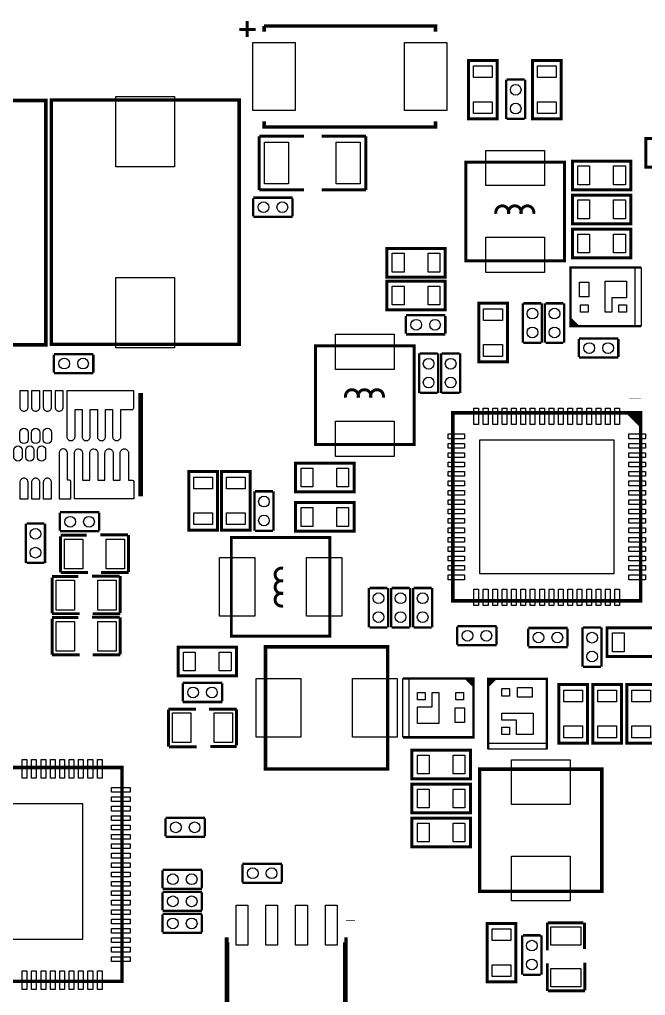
# Model space of a CAD drawing. Extents: x 4 to 274, y -3 to 190.
# Drawn here: x 225.69 to 252.34, y 26.6 to 68.14 of the extents above; entities that cross this region are included whole.
import ezdxf

# ---------------------------------------------------------------- set-up
doc = ezdxf.new("R2010")
doc.units = 0
doc.header["$MEASUREMENT"] = 0
doc.layers.add('PG_SILKSCREEN_TOP', color=130, linetype='CONTINUOUS')
doc.layers.add('PIN_TOP', color=140, linetype='CONTINUOUS')

msp = doc.modelspace()

# ---------------------------------------------------------------- linework, layer by layer
at = {"layer": 'PG_SILKSCREEN_TOP'}
for points, const_width in [([(235.3818, 67.3862), (235.3818, 68.072)], 0.127), ([(235.0516, 67.7164), (235.7374, 67.7164)], 0.127), ([(236.10062, 67.6148), (236.10062, 67.85991)], 0.1524), ([(236.10062, 67.85991), (243.40058, 67.85991), (243.40058, 67.6148)], 0.1524), ([(246.0244, 63.9064), (246.0244, 66.3956), (244.8052, 66.3956), (244.8052, 63.9064), (246.0244, 63.9064)], 0.127), ([(247.523, 66.3956), (247.523, 63.9064), (248.7422, 63.9064), (248.7422, 66.3956), (247.523, 66.3956)], 0.127), ([(246.4054, 63.9064), (246.4054, 65.5828)], 0.1016), ([(246.4308, 65.5828), (247.1928, 65.5828)], 0.1016), ([(247.2182, 65.5828), (247.2182, 63.9064)], 0.1016), ([(226.808792, 54.286912), (226.808792, 64.686688), (218.808808, 64.686688), (218.808808, 54.286912), (226.808792, 54.286912)], 0.150114), ([(235.038392, 54.312312), (235.038392, 64.712088), (227.038408, 64.712088), (227.038408, 54.312312), (235.038392, 54.312312)], 0.150114), ([(243.40058, 63.8048), (243.40058, 63.55969), (236.10062, 63.55969), (236.10062, 63.8048)], 0.1524), ([(247.1928, 63.9064), (246.4308, 63.9064)], 0.1016), ([(235.8898, 63.1698), (235.8898, 60.8838)], 0.127), ([(237.7948, 63.1698), (235.8898, 63.1698)], 0.127), ([(238.5568, 63.1698), (240.4364, 63.1698)], 0.127), ([(240.4364, 63.1698), (240.4364, 60.8838)], 0.127), ([(252.349, 61.849), (254.8382, 61.849), (254.8382, 63.0682), (252.349, 63.0682), (252.349, 61.849)], 0.127), ([(244.686328, 62.069472), (244.686328, 57.869328), (248.886472, 57.869328), (248.886472, 62.069472), (244.686328, 62.069472)], 0.127), ([(251.71273, 62.112652), (249.22353, 62.112652), (249.22353, 60.893452), (251.71273, 60.893452), (251.71273, 62.112652)], 0.127), ([(235.8898, 60.8838), (237.7948, 60.8838)], 0.127), ([(240.4364, 60.8838), (238.5568, 60.8838)], 0.127), ([(251.71273, 60.664852), (249.22353, 60.664852), (249.22353, 59.445652), (251.71273, 59.445652), (251.71273, 60.664852)], 0.127), ([(235.6358, 60.5536), (237.3122, 60.5536)], 0.1016), ([(235.6358, 59.7662), (235.6358, 60.5282)], 0.1016), ([(237.3122, 60.5282), (237.3122, 59.7662)], 0.1016), ([(237.3122, 59.7408), (235.6358, 59.7408)], 0.1016), ([(251.71273, 59.217052), (249.22353, 59.217052), (249.22353, 57.997852), (251.71273, 57.997852), (251.71273, 59.217052)], 0.127), ([(243.8146, 58.3946), (241.3254, 58.3946), (241.3254, 57.1754), (243.8146, 57.1754), (243.8146, 58.3946)], 0.127), ([(252.147324, 57.587134), (249.147076, 57.587134), (249.147076, 55.087266), (252.147324, 55.087266)], 0.100076), ([(241.3254, 55.7784), (243.8146, 55.7784), (243.8146, 56.9976), (241.3254, 56.9976), (241.3254, 55.7784)], 0.127), ([(245.237, 56.0578), (245.237, 53.5686), (246.4562, 53.5686), (246.4562, 56.0578), (245.237, 56.0578)], 0.127), ([(247.1166, 54.3814), (247.1166, 56.0578)], 0.1016), ([(247.142, 56.0578), (247.904, 56.0578)], 0.1016), ([(247.9294, 56.0578), (247.9294, 54.3814)], 0.1016), ([(248.0564, 54.3814), (248.0564, 56.0578)], 0.1016), ([(248.0818, 56.0578), (248.8438, 56.0578)], 0.1016), ([(248.8692, 56.0578), (248.8692, 54.3814)], 0.1016), ([(242.1382, 55.5498), (243.8146, 55.5498)], 0.1016), ([(242.1382, 54.7624), (242.1382, 55.5244)], 0.1016), ([(243.8146, 55.5244), (243.8146, 54.7624)], 0.1016), ([(249.174, 55.372), (249.428, 55.118), (249.301, 55.118), (249.174, 55.245), (249.147076, 55.218076), (249.147076, 55.087266)], 0.100076), ([(249.147076, 55.218076), (249.200924, 55.218076), (249.301, 55.118), (249.270266, 55.087266), (249.147076, 55.087266), (249.147076, 55.091076), (249.2248, 55.1688)], 0.100076), ([(243.8146, 54.737), (242.1382, 54.737)], 0.1016), ([(247.904, 54.3814), (247.142, 54.3814)], 0.1016), ([(248.8438, 54.3814), (248.0818, 54.3814)], 0.1016), ([(249.5042, 54.5592), (251.1806, 54.5592)], 0.1016), ([(249.5042, 53.7718), (249.5042, 54.5338)], 0.1016), ([(251.1806, 54.5338), (251.1806, 53.7718)], 0.1016), ([(238.285528, 54.246272), (238.285528, 50.046128), (242.485672, 50.046128), (242.485672, 54.246272), (238.285528, 54.246272)], 0.127), ([(227.1522, 53.8988), (228.8286, 53.8988)], 0.1016), ([(227.1522, 53.1114), (227.1522, 53.8734)], 0.1016), ([(228.8286, 53.8734), (228.8286, 53.1114)], 0.1016), ([(242.697, 52.2478), (242.697, 53.9242)], 0.1016), ([(242.7224, 53.9242), (243.4844, 53.9242)], 0.1016), ([(243.5098, 53.9242), (243.5098, 52.2478)], 0.1016), ([(243.6368, 52.2478), (243.6368, 53.9242)], 0.1016), ([(243.6622, 53.9242), (244.4242, 53.9242)], 0.1016), ([(244.4496, 53.9242), (244.4496, 52.2478)], 0.1016), ([(251.1806, 53.7464), (249.5042, 53.7464)], 0.1016), ([(228.8286, 53.086), (227.1522, 53.086)], 0.1016), ([(230.84917, 52.237894), (230.84917, 47.838106)], 0.199898), ([(243.4844, 52.2478), (242.7224, 52.2478)], 0.1016), ([(244.4242, 52.2478), (243.6622, 52.2478)], 0.1016), ([(251.8918, 52.0192), (251.8918, 51.9938)], 0.500126), ([(252.132592, 43.396408), (252.132592, 51.396392), (244.132608, 51.396392), (244.132608, 43.396408), (252.132592, 43.396408)], 0.150114), ([(252.1204, 50.8762), (251.6124, 51.3842), (251.7648, 51.3842), (252.095, 51.054), (252.095, 51.2064), (251.9426, 51.3588)], 0.150114), ([(237.4392, 48.0314), (239.9284, 48.0314), (239.9284, 49.2506), (237.4392, 49.2506), (237.4392, 48.0314)], 0.127), ([(234.1118, 46.4058), (234.1118, 48.895), (232.8926, 48.895), (232.8926, 46.4058), (234.1118, 46.4058)], 0.127), ([(234.2896, 48.895), (234.2896, 46.4058), (235.5088, 46.4058), (235.5088, 48.895), (234.2896, 48.895)], 0.127), ([(235.6866, 46.3804), (235.6866, 48.0568)], 0.1016), ([(235.712, 48.0568), (236.474, 48.0568)], 0.1016), ([(236.4994, 48.0568), (236.4994, 46.3804)], 0.1016), ([(237.4392, 46.355), (239.9284, 46.355), (239.9284, 47.5742), (237.4392, 47.5742), (237.4392, 46.355)], 0.127), ([(227.4062, 47.1678), (229.0826, 47.1678)], 0.1016), ([(227.4062, 46.3804), (227.4062, 47.1424)], 0.1016), ([(229.0826, 47.1424), (229.0826, 46.3804)], 0.1016), ([(225.9584, 45.0088), (225.9584, 46.6852)], 0.1016), ([(225.9838, 46.6852), (226.7458, 46.6852)], 0.1016), ([(226.7712, 46.6852), (226.7712, 45.0088)], 0.1016), ([(229.0826, 46.355), (227.4062, 46.355)], 0.1016), ([(228.5492, 46.1899), (227.4316, 46.1899)], 0.127), ([(227.4316, 46.1391), (227.4316, 44.6151)], 0.127), ([(229.1334, 46.2026), (230.3018, 46.2026)], 0.127), ([(230.3272, 46.2026), (230.3272, 44.6278)], 0.127), ([(234.704128, 41.892728), (238.904272, 41.892728), (238.904272, 46.092872), (234.704128, 46.092872), (234.704128, 41.892728)], 0.127), ([(236.474, 46.3804), (235.712, 46.3804)], 0.1016), ([(226.7458, 45.0088), (225.9838, 45.0088)], 0.1016), ([(228.1936, 44.4373), (227.076, 44.4373)], 0.127), ([(227.076, 44.3865), (227.076, 42.8625)], 0.127), ([(227.4316, 44.6024), (228.6, 44.6024)], 0.127), ([(228.7778, 44.45), (229.9462, 44.45)], 0.127), ([(230.3272, 44.6024), (229.1588, 44.6024)], 0.127), ([(229.9716, 44.45), (229.9716, 42.8752)], 0.127), ([(240.5634, 42.2656), (240.5634, 43.942)], 0.1016), ([(240.5888, 43.942), (241.3508, 43.942)], 0.1016), ([(241.3762, 43.942), (241.3762, 42.2656)], 0.1016), ([(241.5032, 42.2656), (241.5032, 43.942)], 0.1016), ([(241.5286, 43.942), (242.2906, 43.942)], 0.1016), ([(242.316, 43.942), (242.316, 42.2656)], 0.1016), ([(242.443, 42.2656), (242.443, 43.942)], 0.1016), ([(242.4684, 43.942), (243.2304, 43.942)], 0.1016), ([(243.2558, 43.942), (243.2558, 42.2656)], 0.1016), ([(227.076, 42.8498), (228.2444, 42.8498)], 0.127), ([(229.9716, 42.8498), (228.8032, 42.8498)], 0.127), ([(228.1936, 42.6847), (227.076, 42.6847)], 0.127), ([(227.076, 42.6339), (227.076, 41.1099)], 0.127), ([(228.7778, 42.6974), (229.9462, 42.6974)], 0.127), ([(229.9716, 42.6974), (229.9716, 41.1226)], 0.127), ([(244.3226, 42.3164), (245.999, 42.3164)], 0.1016), ([(241.3508, 42.2656), (240.5888, 42.2656)], 0.1016), ([(242.2906, 42.2656), (241.5286, 42.2656)], 0.1016), ([(243.2304, 42.2656), (242.4684, 42.2656)], 0.1016), ([(244.3226, 41.529), (244.3226, 42.291)], 0.1016), ([(245.999, 42.291), (245.999, 41.529)], 0.1016), ([(247.3452, 42.2402), (249.0216, 42.2402)], 0.1016), ([(247.3452, 41.4528), (247.3452, 42.2148)], 0.1016), ([(249.0216, 42.2148), (249.0216, 41.4528)], 0.1016), ([(249.6566, 40.5892), (249.6566, 42.2656)], 0.1016), ([(249.682, 42.2656), (250.444, 42.2656)], 0.1016), ([(250.4694, 42.2656), (250.4694, 40.5892)], 0.1016), ([(250.698, 41.021), (253.1872, 41.021), (253.1872, 42.2402), (250.698, 42.2402), (250.698, 41.021)], 0.127), ([(245.999, 41.5036), (244.3226, 41.5036)], 0.1016), ([(227.076, 41.0972), (228.2444, 41.0972)], 0.127), ([(229.9716, 41.0972), (228.8032, 41.0972)], 0.127), ([(232.4354, 40.2082), (234.9246, 40.2082), (234.9246, 41.4274), (232.4354, 41.4274), (232.4354, 40.2082)], 0.127), ([(236.160056, 36.236656), (241.359944, 36.236656), (241.359944, 41.436544), (236.160056, 41.436544), (236.160056, 36.236656)], 0.150114), ([(249.0216, 41.4274), (247.3452, 41.4274)], 0.1016), ([(250.444, 40.5892), (249.682, 40.5892)], 0.1016), ([(232.6386, 39.9034), (234.315, 39.9034)], 0.1016), ([(232.6386, 39.116), (232.6386, 39.878)], 0.1016), ([(234.315, 39.878), (234.315, 39.116)], 0.1016), ([(242.009676, 37.586666), (245.009924, 37.586666), (245.009924, 40.086534), (242.009676, 40.086534)], 0.100076), ([(244.983, 39.8018), (244.729, 40.0558), (244.856, 40.0558), (244.983, 39.9288), (245.009924, 39.955724), (245.009924, 40.086534)], 0.100076), ([(245.009924, 39.955724), (244.956076, 39.955724), (244.856, 40.0558), (244.886734, 40.086534), (245.009924, 40.086534), (245.009924, 40.082724), (244.9322, 40.005)], 0.100076), ([(248.137934, 37.082476), (248.137934, 40.082724), (245.638066, 40.082724), (245.638066, 37.082476)], 0.100076), ([(245.9228, 40.0558), (245.6688, 39.8018), (245.6688, 39.9288), (245.7958, 40.0558), (245.768876, 40.082724), (245.638066, 40.082724)], 0.100076), ([(245.768876, 40.082724), (245.768876, 40.028876), (245.6688, 39.9288), (245.638066, 39.959534), (245.638066, 40.082724), (245.641876, 40.082724), (245.7196, 40.005)], 0.100076), ([(249.869452, 37.33927), (249.869452, 39.82847), (248.650252, 39.82847), (248.650252, 37.33927), (249.869452, 37.33927)], 0.127), ([(251.317252, 37.33927), (251.317252, 39.82847), (250.098052, 39.82847), (250.098052, 37.33927), (251.317252, 37.33927)], 0.127), ([(252.765052, 37.33927), (252.765052, 39.82847), (251.545852, 39.82847), (251.545852, 37.33927), (252.765052, 37.33927)], 0.127), ([(234.315, 39.0906), (232.6386, 39.0906)], 0.1016), ([(232.029, 38.7858), (233.1974, 38.7858)], 0.127), ([(232.029, 37.1856), (232.029, 38.7604)], 0.127), ([(234.9246, 38.7858), (233.7562, 38.7858)], 0.127), ([(234.9246, 37.2491), (234.9246, 38.7731)], 0.127), ([(233.2228, 37.1856), (232.0544, 37.1856)], 0.127), ([(233.807, 37.1983), (234.9246, 37.1983)], 0.127), ([(242.39093, 35.823652), (244.88013, 35.823652), (244.88013, 37.042852), (242.39093, 37.042852), (242.39093, 35.823652)], 0.127), ([(220.951298, 27.200098), (230.051102, 27.200098), (230.051102, 36.299902), (220.951298, 36.299902), (220.951298, 27.200098)], 0.150114), ([(250.478544, 31.029656), (250.478544, 36.229544), (245.278656, 36.229544), (245.278656, 31.029656), (250.478544, 31.029656)], 0.150114), ([(242.39093, 34.375852), (244.88013, 34.375852), (244.88013, 35.595052), (242.39093, 35.595052), (242.39093, 34.375852)], 0.127), ([(231.902, 34.163), (233.5784, 34.163)], 0.1016), ([(231.902, 33.3756), (231.902, 34.1376)], 0.1016), ([(233.5784, 34.1376), (233.5784, 33.3756)], 0.1016), ([(242.39093, 32.928052), (244.88013, 32.928052), (244.88013, 34.147252), (242.39093, 34.147252), (242.39093, 32.928052)], 0.127), ([(233.5784, 33.3502), (231.902, 33.3502)], 0.1016), ([(231.775, 31.9532), (233.4514, 31.9532)], 0.1016), ([(235.1786, 32.2072), (236.855, 32.2072)], 0.1016), ([(235.1786, 31.4198), (235.1786, 32.1818)], 0.1016), ([(236.855, 32.1818), (236.855, 31.4198)], 0.1016), ([(231.775, 31.1658), (231.775, 31.9278)], 0.1016), ([(233.4514, 31.9278), (233.4514, 31.1658)], 0.1016), ([(233.4514, 31.1404), (231.775, 31.1404)], 0.1016), ([(236.855, 31.3944), (235.1786, 31.3944)], 0.1016), ([(231.775, 31.0134), (233.4514, 31.0134)], 0.1016), ([(231.775, 30.226), (231.775, 30.988)], 0.1016), ([(233.4514, 30.988), (233.4514, 30.226)], 0.1016), ([(233.4514, 30.2006), (231.775, 30.2006)], 0.1016), ([(231.775, 30.0736), (233.4514, 30.0736)], 0.1016), ([(231.775, 29.2862), (231.775, 30.0482)], 0.1016), ([(233.4514, 30.0482), (233.4514, 29.2862)], 0.1016), ([(239.776, 29.7942), (239.776, 29.7688)], 0.381), ([(246.8118, 27.178), (246.8118, 29.6672), (245.5926, 29.6672), (245.5926, 27.178), (246.8118, 27.178)], 0.127), ([(248.158, 29.6926), (248.158, 28.5242)], 0.127), ([(249.6947, 29.6926), (248.1707, 29.6926)], 0.127), ([(249.7455, 28.575), (249.7455, 29.6926)], 0.127), ([(233.4514, 29.2608), (231.775, 29.2608)], 0.1016), ([(247.0912, 27.4828), (247.0912, 29.1592)], 0.1016), ([(247.1166, 29.1592), (247.8786, 29.1592)], 0.1016), ([(247.904, 29.1592), (247.904, 27.4828)], 0.1016), ([(234.5182, 24.9809), (234.5182, 28.9687), (234.5944, 28.9687)], 0.2032), ([(239.522, 28.9687), (239.5601, 28.9687), (239.5601, 24.9809), (239.522, 24.9809)], 0.2032), ([(248.158, 26.797), (248.158, 27.9654)], 0.127), ([(249.7582, 27.9908), (249.7582, 26.8224)], 0.127), ([(247.8786, 27.4828), (247.1166, 27.4828)], 0.1016), ([(249.7582, 26.797), (248.1834, 26.797)], 0.127)]:
    msp.add_lwpolyline(points, dxfattribs=dict(at, const_width=const_width))
at = {"layer": 'PG_SILKSCREEN_TOP', "const_width": 0.127}
for points in [[(245.9736, 59.8678, -1.266049), (246.507, 59.8678)], [(246.507, 59.8678, -1.266049), (247.0404, 59.8678)], [(247.0404, 59.8678, -1.266049), (247.5738, 59.8678)], [(239.5728, 52.0446, -1.266049), (240.1062, 52.0446)], [(240.1062, 52.0446, -1.266049), (240.6396, 52.0446)], [(240.6396, 52.0446, -1.266049), (241.173, 52.0446)], [(236.9058, 44.2468, -1.266049), (236.9058, 44.7802)], [(236.9058, 43.7134, -1.266049), (236.9058, 44.2468)], [(236.9058, 43.18, -1.266049), (236.9058, 43.7134)]]:
    msp.add_lwpolyline(points, format="xyb", dxfattribs=at)
at = {"layer": 'PIN_TOP'}
for points in [[(235.619544, 64.259714), (235.619544, 67.159632), (237.419642, 67.159632), (237.419642, 64.259714)], [(242.081304, 64.259714), (242.081304, 67.159632), (243.881402, 67.159632), (243.881402, 64.259714)], [(245.01475, 66.163063), (245.81485, 66.163063), (245.81485, 65.662937), (245.01475, 65.662937)], [(248.53265, 65.662937), (247.73255, 65.662937), (247.73255, 66.163063), (248.53265, 66.163063)], [(232.288461, 64.862075), (232.288461, 61.862081), (229.788339, 61.862081), (229.788339, 64.862075)], [(245.01475, 64.639063), (245.81485, 64.639063), (245.81485, 64.138937), (245.01475, 64.138937)], [(248.53265, 64.138937), (247.73255, 64.138937), (247.73255, 64.639063), (248.53265, 64.639063)], [(236.1184, 61.1378), (236.1184, 62.9158), (237.1344, 62.9158), (237.1344, 61.1378)], [(239.1664, 61.1378), (239.1664, 62.9158), (240.1824, 62.9158), (240.1824, 61.1378)], [(248.036461, 61.067442), (245.536339, 61.067442), (245.536339, 62.567566), (248.036461, 62.567566)], [(249.45594, 61.103002), (249.45594, 61.903102), (249.956066, 61.903102), (249.956066, 61.103002)], [(250.97994, 61.103002), (250.97994, 61.903102), (251.480066, 61.903102), (251.480066, 61.103002)], [(249.45594, 59.655202), (249.45594, 60.455302), (249.956066, 60.455302), (249.956066, 59.655202)], [(250.97994, 59.655202), (250.97994, 60.455302), (251.480066, 60.455302), (251.480066, 59.655202)], [(249.45594, 58.207402), (249.45594, 59.007502), (249.956066, 59.007502), (249.956066, 58.207402)], [(250.97994, 58.207402), (250.97994, 59.007502), (251.480066, 59.007502), (251.480066, 58.207402)], [(248.036461, 57.367424), (245.536339, 57.367424), (245.536339, 58.867548), (248.036461, 58.867548)], [(241.55781, 57.38495), (241.55781, 58.18505), (242.057936, 58.18505), (242.057936, 57.38495)], [(243.08181, 57.38495), (243.08181, 58.18505), (243.581936, 58.18505), (243.581936, 57.38495)], [(251.897134, 55.087012), (251.897134, 57.587134), (252.14707, 57.587134), (252.14707, 55.087012)], [(232.288461, 57.162319), (232.288461, 54.162325), (229.788339, 54.162325), (229.788339, 57.162319)], [(249.529092, 56.336946), (249.529092, 56.95696), (249.929142, 56.95696), (249.929142, 56.336946)], [(250.61418, 57.00014), (251.526294, 57.00014), (251.526294, 56.294274), (250.90628, 56.294274), (250.90628, 55.67426), (250.61418, 55.67426)], [(242.058063, 56.78805), (242.058063, 55.98795), (241.557937, 55.98795), (241.557937, 56.78805)], [(243.582063, 56.78805), (243.582063, 55.98795), (243.081937, 55.98795), (243.081937, 56.78805)], [(246.24665, 55.325137), (245.44655, 55.325137), (245.44655, 55.825263), (246.24665, 55.825263)], [(249.569224, 55.67426), (249.569224, 55.9943), (249.889264, 55.9943), (249.889264, 55.67426)], [(251.206254, 55.67426), (251.206254, 55.9943), (251.526294, 55.9943), (251.526294, 55.67426)], [(241.635661, 53.244242), (239.135539, 53.244242), (239.135539, 54.744366), (241.635661, 54.744366)], [(246.24665, 53.801137), (245.44655, 53.801137), (245.44655, 54.301263), (246.24665, 54.301263)], [(245.03253, 50.896266), (245.03253, 51.59629), (245.232428, 51.59629), (245.232428, 50.896266)], [(245.43258, 50.896266), (245.43258, 51.59629), (245.632478, 51.59629), (245.632478, 50.896266)], [(245.83263, 50.896266), (245.83263, 51.59629), (246.032528, 51.59629), (246.032528, 50.896266)], [(246.232426, 50.896266), (246.232426, 51.59629), (246.432324, 51.59629), (246.432324, 50.896266)], [(246.632476, 50.896266), (246.632476, 51.59629), (246.832374, 51.59629), (246.832374, 50.896266)], [(247.032526, 50.896266), (247.032526, 51.59629), (247.232424, 51.59629), (247.232424, 50.896266)], [(247.432576, 50.896266), (247.432576, 51.59629), (247.632474, 51.59629), (247.632474, 50.896266)], [(247.832626, 50.896266), (247.832626, 51.59629), (248.032524, 51.59629), (248.032524, 50.896266)], [(248.232422, 50.896266), (248.232422, 51.59629), (248.43232, 51.59629), (248.43232, 50.896266)], [(248.632472, 50.896266), (248.632472, 51.59629), (248.83237, 51.59629), (248.83237, 50.896266)], [(249.032522, 50.896266), (249.032522, 51.59629), (249.23242, 51.59629), (249.23242, 50.896266)], [(249.432572, 50.896266), (249.432572, 51.59629), (249.63247, 51.59629), (249.63247, 50.896266)], [(249.832622, 50.896266), (249.832622, 51.59629), (250.03252, 51.59629), (250.03252, 50.896266)], [(250.232418, 50.896266), (250.232418, 51.59629), (250.432316, 51.59629), (250.432316, 50.896266)], [(250.632468, 50.896266), (250.632468, 51.59629), (250.832366, 51.59629), (250.832366, 50.896266)], [(251.032518, 50.896266), (251.032518, 51.59629), (251.232416, 51.59629), (251.232416, 50.896266)], [(241.635661, 49.544224), (239.135539, 49.544224), (239.135539, 51.044348), (241.635661, 51.044348)], [(243.93271, 50.496343), (244.632734, 50.496343), (244.632734, 50.296445), (243.93271, 50.296445)], [(251.632466, 50.496343), (252.33249, 50.496343), (252.33249, 50.296445), (251.632466, 50.296445)], [(243.93271, 50.096293), (244.632734, 50.096293), (244.632734, 49.896395), (243.93271, 49.896395)], [(245.282593, 50.246407), (250.982607, 50.246407), (250.982607, 44.546393), (245.282593, 44.546393)], [(251.632466, 50.096293), (252.33249, 50.096293), (252.33249, 49.896395), (251.632466, 49.896395)], [(243.93271, 49.696243), (244.632734, 49.696243), (244.632734, 49.496345), (243.93271, 49.496345)], [(251.632466, 49.696243), (252.33249, 49.696243), (252.33249, 49.496345), (251.632466, 49.496345)], [(238.171863, 49.04105), (238.171863, 48.24095), (237.671737, 48.24095), (237.671737, 49.04105)], [(239.695863, 49.04105), (239.695863, 48.24095), (239.195737, 48.24095), (239.195737, 49.04105)], [(243.93271, 49.296447), (244.632734, 49.296447), (244.632734, 49.096549), (243.93271, 49.096549)], [(251.632466, 49.296447), (252.33249, 49.296447), (252.33249, 49.096549), (251.632466, 49.096549)], [(233.10215, 48.662463), (233.90225, 48.662463), (233.90225, 48.162337), (233.10215, 48.162337)], [(235.29925, 48.162337), (234.49915, 48.162337), (234.49915, 48.662463), (235.29925, 48.662463)], [(243.93271, 48.896397), (244.632734, 48.896397), (244.632734, 48.696499), (243.93271, 48.696499)], [(251.632466, 48.896397), (252.33249, 48.896397), (252.33249, 48.696499), (251.632466, 48.696499)], [(243.93271, 48.496347), (244.632734, 48.496347), (244.632734, 48.296449), (243.93271, 48.296449)], [(251.632466, 48.496347), (252.33249, 48.496347), (252.33249, 48.296449), (251.632466, 48.296449)], [(243.93271, 48.096297), (244.632734, 48.096297), (244.632734, 47.896399), (243.93271, 47.896399)], [(251.632466, 48.096297), (252.33249, 48.096297), (252.33249, 47.896399), (251.632466, 47.896399)], [(238.171863, 47.36465), (238.171863, 46.56455), (237.671737, 46.56455), (237.671737, 47.36465)], [(239.695863, 47.36465), (239.695863, 46.56455), (239.195737, 46.56455), (239.195737, 47.36465)], [(243.93271, 47.696247), (244.632734, 47.696247), (244.632734, 47.496349), (243.93271, 47.496349)], [(251.632466, 47.696247), (252.33249, 47.696247), (252.33249, 47.496349), (251.632466, 47.496349)], [(233.10215, 47.138463), (233.90225, 47.138463), (233.90225, 46.638337), (233.10215, 46.638337)], [(235.29925, 46.638337), (234.49915, 46.638337), (234.49915, 47.138463), (235.29925, 47.138463)], [(243.93271, 47.296451), (244.632734, 47.296451), (244.632734, 47.096553), (243.93271, 47.096553)], [(251.632466, 47.296451), (252.33249, 47.296451), (252.33249, 47.096553), (251.632466, 47.096553)], [(243.93271, 46.896401), (244.632734, 46.896401), (244.632734, 46.696503), (243.93271, 46.696503)], [(251.632466, 46.896401), (252.33249, 46.896401), (252.33249, 46.696503), (251.632466, 46.696503)], [(243.93271, 46.496351), (244.632734, 46.496351), (244.632734, 46.296453), (243.93271, 46.296453)], [(251.632466, 46.496351), (252.33249, 46.496351), (252.33249, 46.296453), (251.632466, 46.296453)], [(227.5967, 44.7548), (227.5967, 46.0248), (228.3841, 46.0248), (228.3841, 44.7548)], [(229.3747, 44.7548), (229.3747, 46.0248), (230.1621, 46.0248), (230.1621, 44.7548)], [(243.93271, 46.096301), (244.632734, 46.096301), (244.632734, 45.896403), (243.93271, 45.896403)], [(243.93271, 45.696251), (244.632734, 45.696251), (244.632734, 45.496353), (243.93271, 45.496353)], [(251.632466, 46.096301), (252.33249, 46.096301), (252.33249, 45.896403), (251.632466, 45.896403)], [(251.632466, 45.696251), (252.33249, 45.696251), (252.33249, 45.496353), (251.632466, 45.496353)], [(243.93271, 45.296455), (244.632734, 45.296455), (244.632734, 45.096557), (243.93271, 45.096557)], [(251.632466, 45.296455), (252.33249, 45.296455), (252.33249, 45.096557), (251.632466, 45.096557)], [(235.706158, 45.242861), (235.706158, 42.742739), (234.206034, 42.742739), (234.206034, 45.242861)], [(239.406176, 45.242861), (239.406176, 42.742739), (237.906052, 42.742739), (237.906052, 45.242861)], [(243.93271, 44.896405), (244.632734, 44.896405), (244.632734, 44.696507), (243.93271, 44.696507)], [(251.632466, 44.896405), (252.33249, 44.896405), (252.33249, 44.696507), (251.632466, 44.696507)], [(243.93271, 44.496355), (244.632734, 44.496355), (244.632734, 44.296457), (243.93271, 44.296457)], [(251.632466, 44.496355), (252.33249, 44.496355), (252.33249, 44.296457), (251.632466, 44.296457)], [(227.2411, 43.0022), (227.2411, 44.2722), (228.0285, 44.2722), (228.0285, 43.0022)], [(229.0191, 43.0022), (229.0191, 44.2722), (229.8065, 44.2722), (229.8065, 43.0022)], [(245.03253, 43.19651), (245.03253, 43.896534), (245.232428, 43.896534), (245.232428, 43.19651)], [(245.43258, 43.19651), (245.43258, 43.896534), (245.632478, 43.896534), (245.632478, 43.19651)], [(245.83263, 43.19651), (245.83263, 43.896534), (246.032528, 43.896534), (246.032528, 43.19651)], [(246.232426, 43.19651), (246.232426, 43.896534), (246.432324, 43.896534), (246.432324, 43.19651)], [(246.632476, 43.19651), (246.632476, 43.896534), (246.832374, 43.896534), (246.832374, 43.19651)], [(247.032526, 43.19651), (247.032526, 43.896534), (247.232424, 43.896534), (247.232424, 43.19651)], [(247.432576, 43.19651), (247.432576, 43.896534), (247.632474, 43.896534), (247.632474, 43.19651)], [(247.832626, 43.19651), (247.832626, 43.896534), (248.032524, 43.896534), (248.032524, 43.19651)], [(248.232422, 43.19651), (248.232422, 43.896534), (248.43232, 43.896534), (248.43232, 43.19651)], [(248.632472, 43.19651), (248.632472, 43.896534), (248.83237, 43.896534), (248.83237, 43.19651)], [(249.032522, 43.19651), (249.032522, 43.896534), (249.23242, 43.896534), (249.23242, 43.19651)], [(249.432572, 43.19651), (249.432572, 43.896534), (249.63247, 43.896534), (249.63247, 43.19651)], [(249.832622, 43.19651), (249.832622, 43.896534), (250.03252, 43.896534), (250.03252, 43.19651)], [(250.232418, 43.19651), (250.232418, 43.896534), (250.432316, 43.896534), (250.432316, 43.19651)], [(250.632468, 43.19651), (250.632468, 43.896534), (250.832366, 43.896534), (250.832366, 43.19651)], [(251.032518, 43.19651), (251.032518, 43.896534), (251.232416, 43.896534), (251.232416, 43.19651)], [(227.2411, 41.2496), (227.2411, 42.5196), (228.0285, 42.5196), (228.0285, 41.2496)], [(229.0191, 41.2496), (229.0191, 42.5196), (229.8065, 42.5196), (229.8065, 41.2496)], [(251.430663, 42.03065), (251.430663, 41.23055), (250.930537, 41.23055), (250.930537, 42.03065)], [(233.168063, 41.21785), (233.168063, 40.41775), (232.667937, 40.41775), (232.667937, 41.21785)], [(234.692063, 41.21785), (234.692063, 40.41775), (234.191937, 40.41775), (234.191937, 41.21785)], [(237.659926, 40.086661), (237.659926, 37.586539), (235.760006, 37.586539), (235.760006, 40.086661)], [(241.759994, 40.086661), (241.759994, 37.586539), (239.860074, 37.586539), (239.860074, 40.086661)], [(242.259866, 40.086661), (242.259866, 37.586539), (242.00993, 37.586539), (242.00993, 40.086661)], [(243.54282, 38.17366), (242.630706, 38.17366), (242.630706, 38.879526), (243.25072, 38.879526), (243.25072, 39.49954), (243.54282, 39.49954)], [(242.950746, 39.49954), (242.950746, 39.1795), (242.630706, 39.1795), (242.630706, 39.49954)], [(244.587776, 39.49954), (244.587776, 39.1795), (244.267736, 39.1795), (244.267736, 39.49954)], [(246.22506, 39.660576), (246.5451, 39.660576), (246.5451, 39.340536), (246.22506, 39.340536)], [(246.887873, 39.700581), (247.507887, 39.700581), (247.507887, 39.300531), (246.887873, 39.300531)], [(248.859802, 39.595933), (249.659902, 39.595933), (249.659902, 39.095807), (248.859802, 39.095807)], [(250.307602, 39.595933), (251.107702, 39.595933), (251.107702, 39.095807), (250.307602, 39.095807)], [(251.755402, 39.595933), (252.555502, 39.595933), (252.555502, 39.095807), (251.755402, 39.095807)], [(232.9815, 38.6334), (232.9815, 37.3634), (232.1941, 37.3634), (232.1941, 38.6334)], [(234.7595, 38.6334), (234.7595, 37.3634), (233.9721, 37.3634), (233.9721, 38.6334)], [(244.627781, 38.836727), (244.627781, 38.216713), (244.227731, 38.216713), (244.227731, 38.836727)], [(247.55094, 38.61562), (247.55094, 37.703506), (246.845074, 37.703506), (246.845074, 38.32352), (246.22506, 38.32352), (246.22506, 38.61562)], [(246.22506, 38.023546), (246.5451, 38.023546), (246.5451, 37.703506), (246.22506, 37.703506)], [(248.859802, 38.071933), (249.659902, 38.071933), (249.659902, 37.571807), (248.859802, 37.571807)], [(250.307602, 38.071933), (251.107702, 38.071933), (251.107702, 37.571807), (250.307602, 37.571807)], [(251.755402, 38.071933), (252.555502, 38.071933), (252.555502, 37.571807), (251.755402, 37.571807)], [(245.637939, 37.332666), (248.138061, 37.332666), (248.138061, 37.08273), (245.637939, 37.08273)], [(225.801174, 35.850068), (225.801174, 36.650168), (226.001072, 36.650168), (226.001072, 35.850068)], [(226.201224, 35.850068), (226.201224, 36.650168), (226.401122, 36.650168), (226.401122, 35.850068)], [(226.60102, 35.850068), (226.60102, 36.650168), (226.800918, 36.650168), (226.800918, 35.850068)], [(227.00107, 35.850068), (227.00107, 36.650168), (227.200968, 36.650168), (227.200968, 35.850068)], [(227.40112, 35.850068), (227.40112, 36.650168), (227.601018, 36.650168), (227.601018, 35.850068)], [(227.80117, 35.850068), (227.80117, 36.650168), (228.001068, 36.650168), (228.001068, 35.850068)], [(228.20122, 35.850068), (228.20122, 36.650168), (228.401118, 36.650168), (228.401118, 35.850068)], [(228.601016, 35.850068), (228.601016, 36.650168), (228.800914, 36.650168), (228.800914, 35.850068)], [(229.001066, 35.850068), (229.001066, 36.650168), (229.200964, 36.650168), (229.200964, 35.850068)], [(243.123593, 36.833302), (243.123593, 36.033202), (242.623467, 36.033202), (242.623467, 36.833302)], [(244.647593, 36.833302), (244.647593, 36.033202), (244.147467, 36.033202), (244.147467, 36.833302)], [(246.628539, 36.629594), (249.128661, 36.629594), (249.128661, 34.729674), (246.628539, 34.729674)], [(230.401368, 35.249993), (229.601268, 35.249993), (229.601268, 35.449891), (230.401368, 35.449891)], [(243.123593, 35.385502), (243.123593, 34.585402), (242.623467, 34.585402), (242.623467, 35.385502)], [(244.647593, 35.385502), (244.647593, 34.585402), (244.147467, 34.585402), (244.147467, 35.385502)], [(230.401368, 34.849943), (229.601268, 34.849943), (229.601268, 35.049841), (230.401368, 35.049841)], [(222.626174, 34.500058), (222.626174, 28.999942), (228.376226, 28.999942), (228.376226, 34.749994), (222.87611, 34.749994)], [(230.401368, 34.450147), (229.601268, 34.450147), (229.601268, 34.650045), (230.401368, 34.650045)], [(230.401368, 34.050097), (229.601268, 34.050097), (229.601268, 34.249995), (230.401368, 34.249995)], [(230.401368, 33.650047), (229.601268, 33.650047), (229.601268, 33.849945), (230.401368, 33.849945)], [(243.123593, 33.937702), (243.123593, 33.137602), (242.623467, 33.137602), (242.623467, 33.937702)], [(244.647593, 33.937702), (244.647593, 33.137602), (244.147467, 33.137602), (244.147467, 33.937702)], [(230.401368, 33.249997), (229.601268, 33.249997), (229.601268, 33.449895), (230.401368, 33.449895)], [(230.401368, 32.849947), (229.601268, 32.849947), (229.601268, 33.049845), (230.401368, 33.049845)], [(230.401368, 32.450151), (229.601268, 32.450151), (229.601268, 32.650049), (230.401368, 32.650049)], [(246.628539, 32.529526), (249.128661, 32.529526), (249.128661, 30.629606), (246.628539, 30.629606)], [(230.401368, 32.050101), (229.601268, 32.050101), (229.601268, 32.249999), (230.401368, 32.249999)], [(230.401368, 31.650051), (229.601268, 31.650051), (229.601268, 31.849949), (230.401368, 31.849949)], [(230.401368, 31.250001), (229.601268, 31.250001), (229.601268, 31.449899), (230.401368, 31.449899)], [(230.401368, 30.849951), (229.601268, 30.849951), (229.601268, 31.049849), (230.401368, 31.049849)], [(230.401368, 30.450155), (229.601268, 30.450155), (229.601268, 30.650053), (230.401368, 30.650053)], [(234.90301, 28.740862), (234.90301, 30.440884), (235.403136, 30.440884), (235.403136, 28.740862)], [(236.17301, 28.740862), (236.17301, 30.440884), (236.673136, 30.440884), (236.673136, 28.740862)], [(237.44301, 28.740862), (237.44301, 30.440884), (237.943136, 30.440884), (237.943136, 28.740862)], [(238.71301, 28.740862), (238.71301, 30.440884), (239.213136, 30.440884), (239.213136, 28.740862)], [(230.401368, 30.050105), (229.601268, 30.050105), (229.601268, 30.250003), (230.401368, 30.250003)], [(230.401368, 29.650055), (229.601268, 29.650055), (229.601268, 29.849953), (230.401368, 29.849953)], [(248.3104, 29.5275), (249.5804, 29.5275), (249.5804, 28.7401), (248.3104, 28.7401)], [(230.401368, 29.250005), (229.601268, 29.250005), (229.601268, 29.449903), (230.401368, 29.449903)], [(245.80215, 29.434663), (246.60225, 29.434663), (246.60225, 28.934537), (245.80215, 28.934537)], [(230.401368, 28.849955), (229.601268, 28.849955), (229.601268, 29.049853), (230.401368, 29.049853)], [(230.401368, 28.450159), (229.601268, 28.450159), (229.601268, 28.650057), (230.401368, 28.650057)], [(230.401368, 28.050109), (229.601268, 28.050109), (229.601268, 28.250007), (230.401368, 28.250007)], [(245.80215, 27.910663), (246.60225, 27.910663), (246.60225, 27.410537), (245.80215, 27.410537)], [(225.801174, 26.849832), (225.801174, 27.649932), (226.001072, 27.649932), (226.001072, 26.849832)], [(226.201224, 26.849832), (226.201224, 27.649932), (226.401122, 27.649932), (226.401122, 26.849832)], [(226.60102, 26.849832), (226.60102, 27.649932), (226.800918, 27.649932), (226.800918, 26.849832)], [(227.00107, 26.849832), (227.00107, 27.649932), (227.200968, 27.649932), (227.200968, 26.849832)], [(227.40112, 26.849832), (227.40112, 27.649932), (227.601018, 27.649932), (227.601018, 26.849832)], [(227.80117, 26.849832), (227.80117, 27.649932), (228.001068, 27.649932), (228.001068, 26.849832)], [(228.20122, 26.849832), (228.20122, 27.649932), (228.401118, 27.649932), (228.401118, 26.849832)], [(228.601016, 26.849832), (228.601016, 27.649932), (228.800914, 27.649932), (228.800914, 26.849832)], [(229.001066, 26.849832), (229.001066, 27.649932), (229.200964, 27.649932), (229.200964, 26.849832)], [(248.3104, 27.7495), (249.5804, 27.7495), (249.5804, 26.9621), (248.3104, 26.9621)]]:
    msp.add_lwpolyline(points, close=True, dxfattribs=at)
for points in [[(225.69932, 52.33797), (225.69932, 51.637946, 0.414214), (225.874326, 51.46294, 0.414214), (226.049332, 51.637946), (226.049332, 52.33797)], [(226.199192, 52.33797), (226.199192, 51.637946, 0.414214), (226.374198, 51.46294, 0.414214), (226.549204, 51.637946), (226.549204, 52.33797)], [(226.699318, 52.33797), (226.699318, 51.637946, 0.414214), (226.874324, 51.46294, 0.414214), (227.04933, 51.637946), (227.04933, 52.33797)], [(227.19919, 52.33797), (227.19919, 51.637946, 0.414214), (227.374196, 51.46294, 0.414214), (227.549202, 51.637946), (227.549202, 52.33797)], [(227.699316, 52.33797), (227.699316, 50.388012, 0.414397), (227.874322, 50.213006, 0.414249), (228.049328, 50.388012), (228.049328, 51.53787), (228.349302, 51.53787), (228.349302, 50.388012, 0.414381), (228.524308, 50.213006, 0.414265), (228.699314, 50.388012), (228.699314, 51.53787), (228.999288, 51.53787), (228.999288, 50.388012, 0.414365), (229.174294, 50.213006, 0.41428), (229.3493, 50.388012), (229.3493, 51.53787), (229.649274, 51.53787), (229.649274, 50.388012, 0.41435), (229.82428, 50.213006, 0.414296), (229.999286, 50.388012), (229.999286, 51.53787), (230.485188, 51.53787, 0.414317), (230.549196, 51.601878), (230.549196, 52.33797)], [(226.049332, 50.562891), (226.049332, 50.262917, -1), (225.69932, 50.262917), (225.69932, 50.562891, -1)], [(226.549204, 50.562891), (226.549204, 50.262917, -1), (226.199192, 50.262917), (226.199192, 50.562891, -1)], [(227.04933, 50.562891), (227.04933, 50.262917, -1), (226.699318, 50.262917), (226.699318, 50.562891, -1)], [(225.799142, 49.813083), (225.799142, 49.513109, -1), (225.44913, 49.513109), (225.44913, 49.813083, -1)], [(226.299268, 49.813083), (226.299268, 49.513109, -1), (225.949256, 49.513109), (225.949256, 49.813083, -1)], [(226.79914, 49.813083), (226.79914, 49.513109, -1), (226.449128, 49.513109), (226.449128, 49.813083, -1)], [(227.874068, 47.73803), (227.874068, 48.474122, 0.414201), (227.81006, 48.53813), (227.724208, 48.53813), (227.724208, 49.687988, 0.414198), (227.549202, 49.862994, 0.414448), (227.374196, 49.687988), (227.374196, 47.73803)], [(230.324406, 48.53813), (230.485442, 48.53813, -0.413339), (230.549196, 48.474122), (230.549196, 47.73803), (228.024436, 47.73803), (228.024436, 49.687988, -0.414464), (228.199442, 49.862994, -0.414041), (228.374194, 49.687988), (228.374194, 48.53813), (228.674422, 48.53813), (228.674422, 49.687988, -0.414448), (228.849428, 49.862994, -0.414198), (229.024434, 49.687988), (229.024434, 48.53813), (229.324408, 48.53813), (229.324408, 49.687988, -0.414432), (229.499414, 49.862994, -0.414214), (229.67442, 49.687988), (229.67442, 48.53813), (229.974394, 48.53813), (229.974394, 49.687988, -0.414417), (230.1494, 49.862994, -0.414229), (230.324406, 49.687988)], [(226.049332, 47.73803), (226.049332, 48.438054, 0.414214), (225.874326, 48.61306, 0.414214), (225.69932, 48.438054), (225.69932, 47.73803)], [(226.549204, 47.73803), (226.549204, 48.438054, 0.414214), (226.374198, 48.61306, 0.414214), (226.199192, 48.438054), (226.199192, 47.73803)], [(227.04933, 47.73803), (227.04933, 48.438054, 0.414214), (226.874324, 48.61306, 0.414214), (226.699318, 48.438054), (226.699318, 47.73803)]]:
    msp.add_lwpolyline(points, format="xyb", close=True, dxfattribs=at)
for centre in [(246.8118, 65.145412), (246.8118, 64.343788), (236.073188, 60.1472), (236.874812, 60.1472), (247.523, 55.620412), (248.4628, 55.620412), (242.575588, 55.1434), (243.377212, 55.1434), (247.523, 54.818788), (248.4628, 54.818788), (249.941588, 54.1528), (250.743212, 54.1528), (227.589588, 53.4924), (228.391212, 53.4924), (243.1034, 53.486812), (244.0432, 53.486812), (243.1034, 52.685188), (244.0432, 52.685188), (236.093, 47.619412), (227.843588, 46.7614), (228.645212, 46.7614), (236.093, 46.817788), (226.3648, 46.247812), (226.3648, 45.446188), (240.9698, 43.504612), (241.9096, 43.504612), (242.8494, 43.504612), (240.9698, 42.702988), (241.9096, 42.702988), (242.8494, 42.702988), (244.759988, 41.91), (245.561612, 41.91), (247.782588, 41.8338), (248.584212, 41.8338), (250.063, 41.828212), (250.063, 41.026588), (233.075988, 39.497), (233.877612, 39.497), (232.339388, 33.7566), (233.141012, 33.7566), (235.615988, 31.8008), (236.417612, 31.8008), (232.212388, 31.5468), (233.014012, 31.5468), (232.212388, 30.607), (233.014012, 30.607), (232.212388, 29.6672), (233.014012, 29.6672), (247.4976, 28.721812), (247.4976, 27.920188)]:
    msp.add_circle(centre, 0.2286, dxfattribs=at)

doc.saveas('drawing.dxf')
